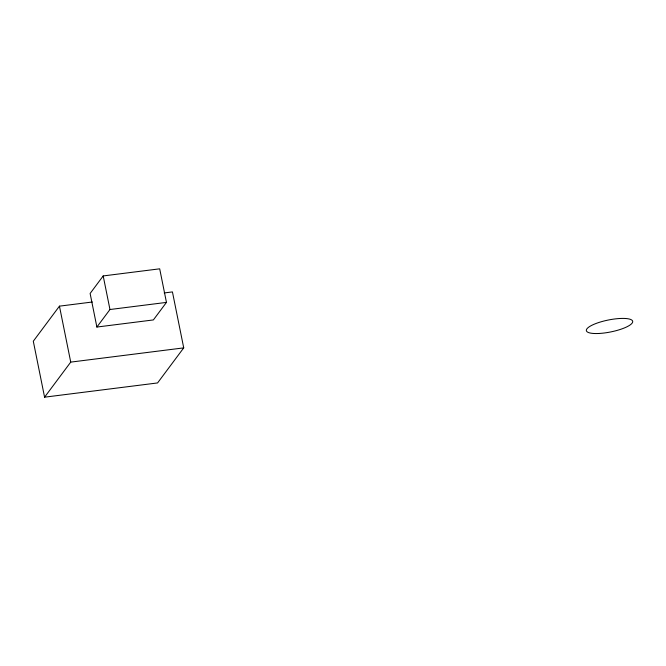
<?xml version="1.0" encoding="UTF-8"?>
<svg xmlns="http://www.w3.org/2000/svg" width="666" height="666" viewBox="0 0 666 666"><rect width="100%" height="100%" fill="white"/><g stroke="black" fill="none" stroke-linecap="round" stroke-linejoin="round"><path stroke-width="1" d="M92.324 302.006L59.449 306.152L33.3 341.217L44.58 397.177L157.567 382.942L183.724 347.877L172.436 291.916L164.219 292.948M103.197 275.94L90.118 293.473L96.886 327.048L153.38 319.93L166.458 302.397L159.69 268.823L103.197 275.94L109.965 309.515L96.886 327.048M44.58 397.177L70.738 362.113L183.724 347.877M109.965 309.515L166.458 302.397M59.449 306.152L70.738 362.113M598.617 333.491A23.626 6.077 -11.4 0 0 632.7 321.412A23.626 6.077 -11.4 0 0 597.236 323.035A23.626 6.077 -11.4 0 0 598.617 333.491"/></g></svg>
